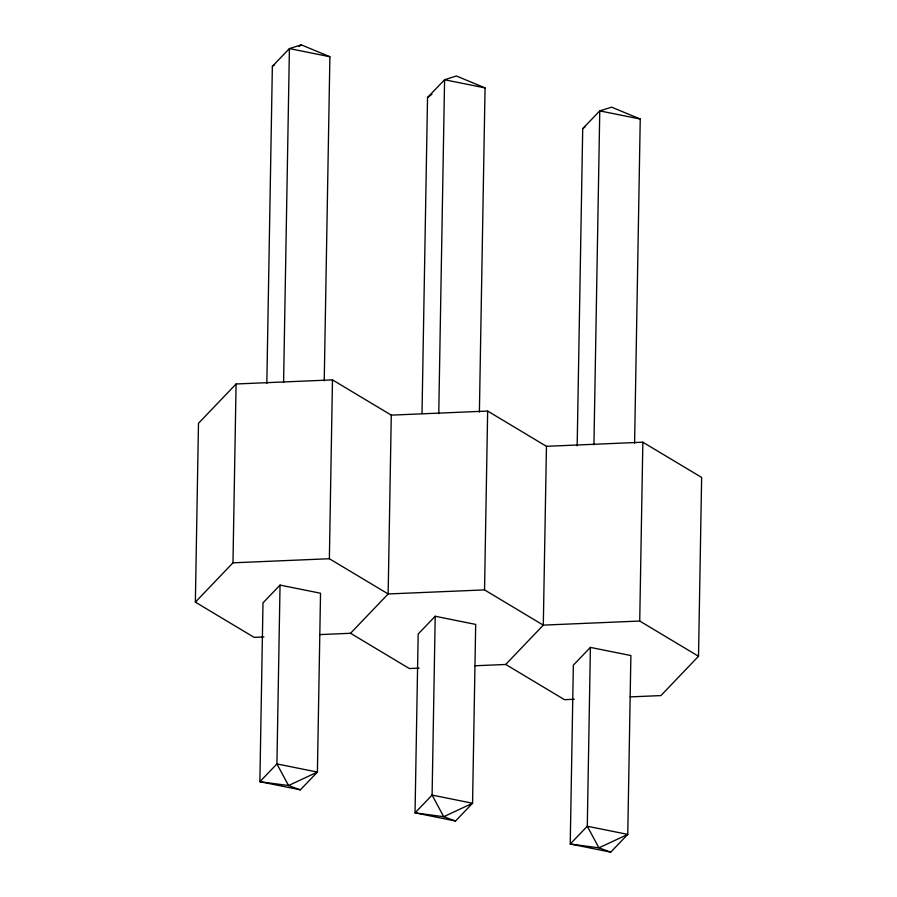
<?xml version="1.0" encoding="UTF-8"?>
<svg xmlns="http://www.w3.org/2000/svg" width="897" height="897" viewBox="0 0 897 897"><rect width="100%" height="100%" fill="white"/><g stroke="black" fill="none" stroke-linecap="round" stroke-linejoin="round"><path stroke-width="1.35" d="M263.931 636.96L254.154 637.375L195.367 602.145L198.484 423.306L236.09 383.983L332.484 379.891L391.283 415.132L487.654 411.061L546.419 446.314L642.846 442.199L701.633 477.428L698.516 656.268L660.91 695.59L630.176 696.891M195.367 602.145L232.973 562.823L236.09 383.983M266.824 383.501L272.363 66.356L289.417 48.584L301.257 44.85L329.894 56.735L324.232 380.877M280.043 585.091L276.926 763.93L288.554 785.548L300.349 789.842L317.403 772.082L320.532 593.242L280.043 585.091L262.989 602.862L259.872 781.691L300.349 789.842M283.587 382.503L289.417 48.584L329.894 56.735M546.452 446.291L543.302 625.153L484.537 589.901L388.154 593.96L329.367 558.73L332.484 379.891M391.283 415.132L388.154 593.96L350.548 633.282L319.814 634.594M422.016 413.27L427.533 97.515L444.587 79.743L456.427 76.01L485.053 87.906L479.39 412.048M435.213 616.25L432.096 795.09L443.723 816.707L455.508 821.013L472.562 803.252L475.69 624.413L435.213 616.25L418.17 634.022L415.042 812.85L455.508 821.013M438.756 413.663L444.587 79.743L485.053 87.906M484.537 589.901L487.654 411.061M577.175 445.809L582.714 128.652L599.768 110.892L611.619 107.158L640.245 119.043L634.594 443.185M590.405 647.399L587.288 826.238L598.916 847.844L610.711 852.15L627.765 834.389L630.883 655.55L590.405 647.399L573.351 665.159L570.234 843.999L610.711 852.15M593.937 444.811L599.768 110.892L640.245 119.043M698.516 656.268L639.729 621.038L642.846 442.199M474.973 665.765L505.695 664.475L543.324 625.119L639.729 621.038M272.363 66.356L274.583 64.696M299.037 46.509L301.257 44.85M427.533 97.515L431.973 94.207M582.714 128.652L584.934 127.004M232.973 562.823L329.367 558.73M419.101 668.13L409.324 668.534L350.548 633.282M574.293 699.268L564.516 699.682L505.717 664.442M276.926 763.93L259.872 781.691L288.554 785.548L317.403 772.082L276.926 763.93M432.096 795.09L415.042 812.85L443.723 816.707L472.562 803.252L432.096 795.09M587.288 826.238L570.234 843.999L598.916 847.844L627.765 834.389L587.288 826.238"/></g></svg>
